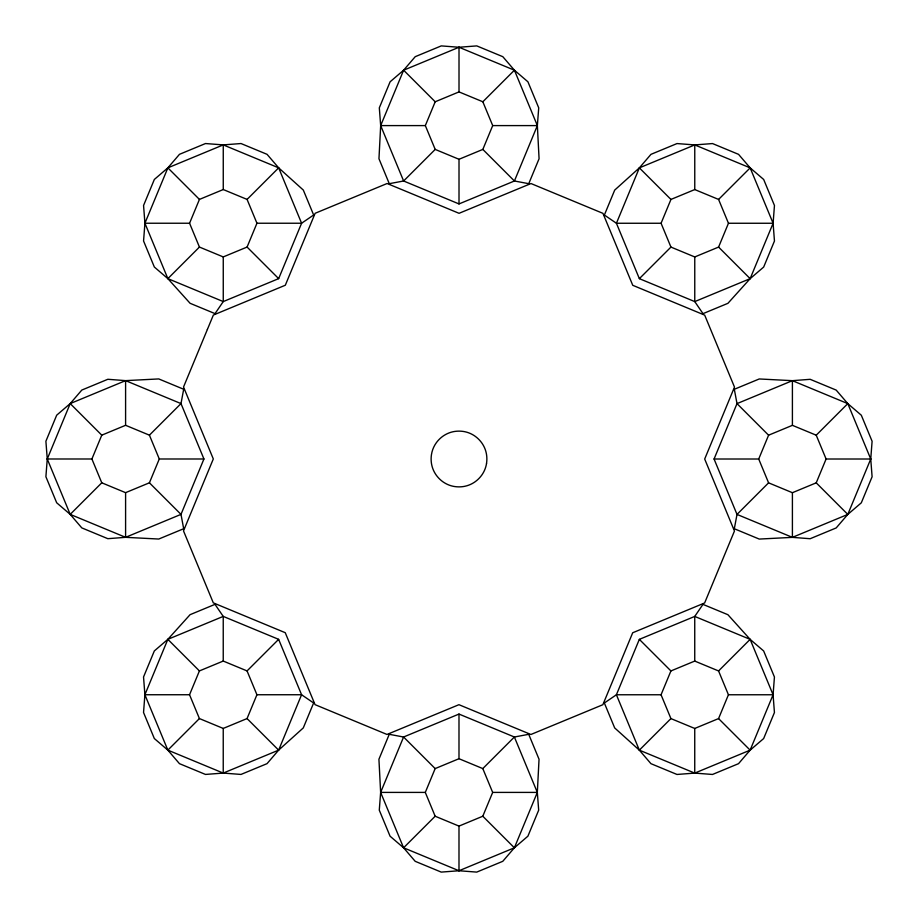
<?xml version="1.0" encoding="UTF-8"?>
<svg xmlns="http://www.w3.org/2000/svg" width="918" height="918" viewBox="0 0 918 918"><rect width="100%" height="100%" fill="white"/><g stroke="black" fill="none" stroke-linecap="round" stroke-linejoin="round"><path stroke-width="1.38" d="M482.834 149.416L514.413 180.995L537.363 125.594L514.413 70.204L459.011 47.254L403.622 70.204L380.672 125.594L378.962 158.757L389.278 183.68L403.622 180.995L459.011 203.934L514.413 180.995L528.745 183.68L539.073 158.757L537.363 125.594L538.717 107.831L527.93 81.805L514.413 70.204L502.812 56.686L476.775 45.9L459.011 47.254L441.26 45.9L415.223 56.686L403.622 70.204L390.104 81.805L379.318 107.831L380.672 125.594L403.622 180.995L435.201 149.416L459.011 159.284L482.834 149.416L492.702 125.594L482.834 101.772L459.011 91.903L435.201 101.772L425.332 125.594L435.201 149.416M435.166 768.584L403.587 737.005L380.637 792.406L403.587 847.796L458.989 870.746L514.378 847.796L537.328 792.406L539.038 759.243L528.722 734.32L514.378 737.005L458.989 714.066L403.587 737.005L389.255 734.32L378.927 759.243L380.637 792.406L379.283 810.169L390.07 836.195L403.587 847.796L415.188 861.313L441.225 872.1L458.989 870.746L476.74 872.1L502.777 861.313L514.378 847.796L527.896 836.195L538.682 810.169L537.328 792.406L514.378 737.005L482.799 768.584L458.989 758.716L435.166 768.584L425.298 792.406L435.166 816.228L458.989 826.097L482.799 816.228L492.668 792.406L482.799 768.584M149.416 435.166L180.995 403.587L125.594 380.637L70.204 403.587L47.254 458.989L45.9 476.74L56.686 502.777L70.204 514.378L81.805 527.896L107.831 538.682L125.594 537.328L158.757 539.038L183.68 528.722L180.995 514.378L203.934 458.989L180.995 403.587L183.68 389.255L158.757 378.927L125.594 380.637L107.831 379.283L81.805 390.07L70.204 403.587L56.686 415.188L45.9 441.225L47.254 458.989L70.204 514.378L125.594 537.328L180.995 514.378L149.416 482.799L125.594 492.668L101.772 482.799L91.903 458.989L101.772 435.166L125.594 425.298L149.416 435.166L159.284 458.989L149.416 482.799M256.948 223.235L301.597 223.235L278.659 167.845L223.258 144.895L167.868 167.845L144.918 223.235L143.564 240.998L154.35 267.035L167.868 278.636L190.095 303.296L215.03 313.623L223.258 301.574L278.659 278.636L301.597 223.235L313.646 215.007L303.319 190.072L278.659 167.845L267.058 154.327L241.021 143.541L223.258 144.895L205.494 143.541L179.469 154.327L167.868 167.845L154.35 179.446L143.564 205.471L144.918 223.235L167.868 278.636L223.258 301.574L223.258 256.925L247.08 247.057L256.948 223.235L247.08 199.413L223.258 189.544L199.436 199.413L189.567 223.235L199.436 247.057L223.258 256.925M223.235 661.052L223.235 616.403L167.845 639.341L144.895 694.742L143.541 712.506L154.327 738.531L167.845 750.132L179.446 763.65L205.471 774.436L223.235 773.082L240.998 774.436L267.035 763.65L278.636 750.132L303.296 727.905L313.623 702.97L301.574 694.742L278.636 639.341L223.235 616.403L215.007 604.354L190.072 614.681L167.845 639.341L154.327 650.942L143.541 676.979L144.895 694.742L167.845 750.132L223.235 773.082L278.636 750.132L301.574 694.742L256.925 694.742L247.057 670.92L223.235 661.052L199.413 670.92L189.544 694.742L199.413 718.565L223.235 728.433L247.057 718.565L256.925 694.742M694.765 256.948L694.765 301.597L750.155 278.659L773.105 223.258L774.459 205.494L763.673 179.469L750.155 167.868L738.554 154.35L712.529 143.564L694.765 144.918L677.002 143.564L650.965 154.35L639.364 167.868L614.704 190.095L604.377 215.03L616.426 223.258L639.364 278.659L694.765 301.597L702.993 313.646L727.928 303.319L750.155 278.659L763.673 267.058L774.459 241.021L773.105 223.258L750.155 167.868L694.765 144.918L639.364 167.868L616.426 223.258L661.075 223.258L670.943 199.436L694.765 189.567L718.587 199.436L728.456 223.258L718.587 247.08L694.765 256.948L670.943 247.08L661.075 223.258M661.052 694.765L616.403 694.765L639.341 750.155L694.742 773.105L750.132 750.155L773.082 694.765L774.436 677.002L763.65 650.965L750.132 639.364L727.905 614.704L702.97 604.377L694.742 616.426L639.341 639.364L616.403 694.765L604.354 702.993L614.681 727.928L639.341 750.155L650.942 763.673L676.979 774.459L694.742 773.105L712.506 774.459L738.531 763.673L750.132 750.155L763.65 738.554L774.436 712.529L773.082 694.765L750.132 639.364L694.742 616.426L694.742 661.075L670.92 670.943L661.052 694.765L670.92 718.587L694.742 728.456L718.565 718.587L728.433 694.765L718.565 670.943L694.742 661.075M768.584 482.834L737.005 514.413L792.406 537.363L847.796 514.413L870.746 459.011L872.1 441.26L861.313 415.223L847.796 403.622L836.195 390.104L810.169 379.318L792.406 380.672L759.243 378.962L734.32 389.278L737.005 403.622L714.066 459.011L737.005 514.413L734.32 528.745L759.243 539.073L792.406 537.363L810.169 538.717L836.195 527.93L847.796 514.413L861.313 502.812L872.1 476.775L870.746 459.011L847.796 403.622L792.406 380.672L737.005 403.622L768.584 435.201L758.716 459.011L768.584 482.834L792.406 492.702L816.228 482.834L826.097 459.011L816.228 435.201L792.406 425.332L768.584 435.201M167.868 278.636L199.436 247.057M247.08 199.413L278.659 167.845M70.204 514.378L101.772 482.799M482.834 101.772L514.413 70.204M167.845 750.132L199.413 718.565M247.057 670.92L278.636 639.341M639.364 278.659L670.943 247.08M718.587 199.436L750.155 167.868M403.587 847.796L435.166 816.228M816.228 435.201L847.796 403.622M639.341 750.155L670.92 718.587M718.565 670.943L750.132 639.364M380.672 125.594L425.332 125.594M492.702 125.594L537.363 125.594M144.918 223.235L189.567 223.235M728.456 223.258L773.105 223.258M47.254 458.989L91.903 458.989M159.284 458.989L203.934 458.989M714.066 459.011L758.716 459.011M826.097 459.011L870.746 459.011M144.895 694.742L189.544 694.742M728.433 694.765L773.082 694.765M380.637 792.406L425.298 792.406M492.668 792.406L537.328 792.406M639.364 167.868L670.943 199.436M718.587 247.08L750.155 278.659M403.622 70.204L435.201 101.772M816.228 482.834L847.796 514.413M167.868 167.845L199.436 199.413M247.08 247.057L278.659 278.636M639.341 639.364L670.92 670.943M718.565 718.587L750.132 750.155M70.204 403.587L101.772 435.166M482.799 816.228L514.378 847.796M167.845 639.341L199.413 670.92M247.057 718.565L278.636 750.132M792.406 380.672L792.406 425.332M792.406 492.702L792.406 537.363M694.765 144.918L694.765 189.567M694.742 728.456L694.742 773.105M459.011 47.254L459.011 91.903M459.011 159.284L459.011 203.934M458.989 714.066L458.989 758.716M458.989 826.097L458.989 870.746M223.258 144.895L223.258 189.544M223.235 728.433L223.235 773.082M125.594 380.637L125.594 425.298M125.594 492.668L125.594 537.328M486.54 463.372L486.288 464.818A27.012 27.012 0 0 1 482.398 474.193L481.56 475.398A28.997 28.997 0 0 1 475.386 481.571L474.181 482.409A27.012 27.012 0 0 1 464.806 486.288L463.361 486.551A28.997 28.997 0 0 1 454.628 486.54L453.182 486.288A27.012 27.012 0 0 1 443.807 482.398L442.602 481.571A28.997 28.997 0 0 1 436.429 475.386L435.591 474.181A27.012 27.012 0 0 1 431.712 464.806L431.449 463.372A28.997 28.997 0 0 1 431.46 454.628A27.173 27.173 0 0 1 436.429 442.602A28.997 28.997 0 0 1 442.614 436.429L443.819 435.602A27.012 27.012 0 0 1 453.194 431.712L454.639 431.46A28.997 28.997 0 0 1 463.372 431.46L464.806 431.712A27.012 27.012 0 0 1 474.193 435.602L475.386 436.44A28.997 28.997 0 0 1 481.571 442.625L482.398 443.819A27.012 27.012 0 0 1 486.288 453.205L486.54 454.639A28.997 28.997 0 0 1 486.54 463.372M207.388 329.447L183.531 387.006L213.309 458.954L183.508 530.914L213.309 602.862L285.246 632.697L315.046 704.645L386.994 734.457L458.943 704.691L530.902 734.492L602.862 704.714L632.697 632.766L704.634 602.965L734.457 531.029L704.691 459.034L734.492 387.086L704.691 315.138L632.754 285.303L602.954 213.355L531.006 183.543L459.057 213.309L387.109 183.508L315.138 213.286L285.314 285.234L213.355 315.058L207.388 329.447"/></g></svg>
